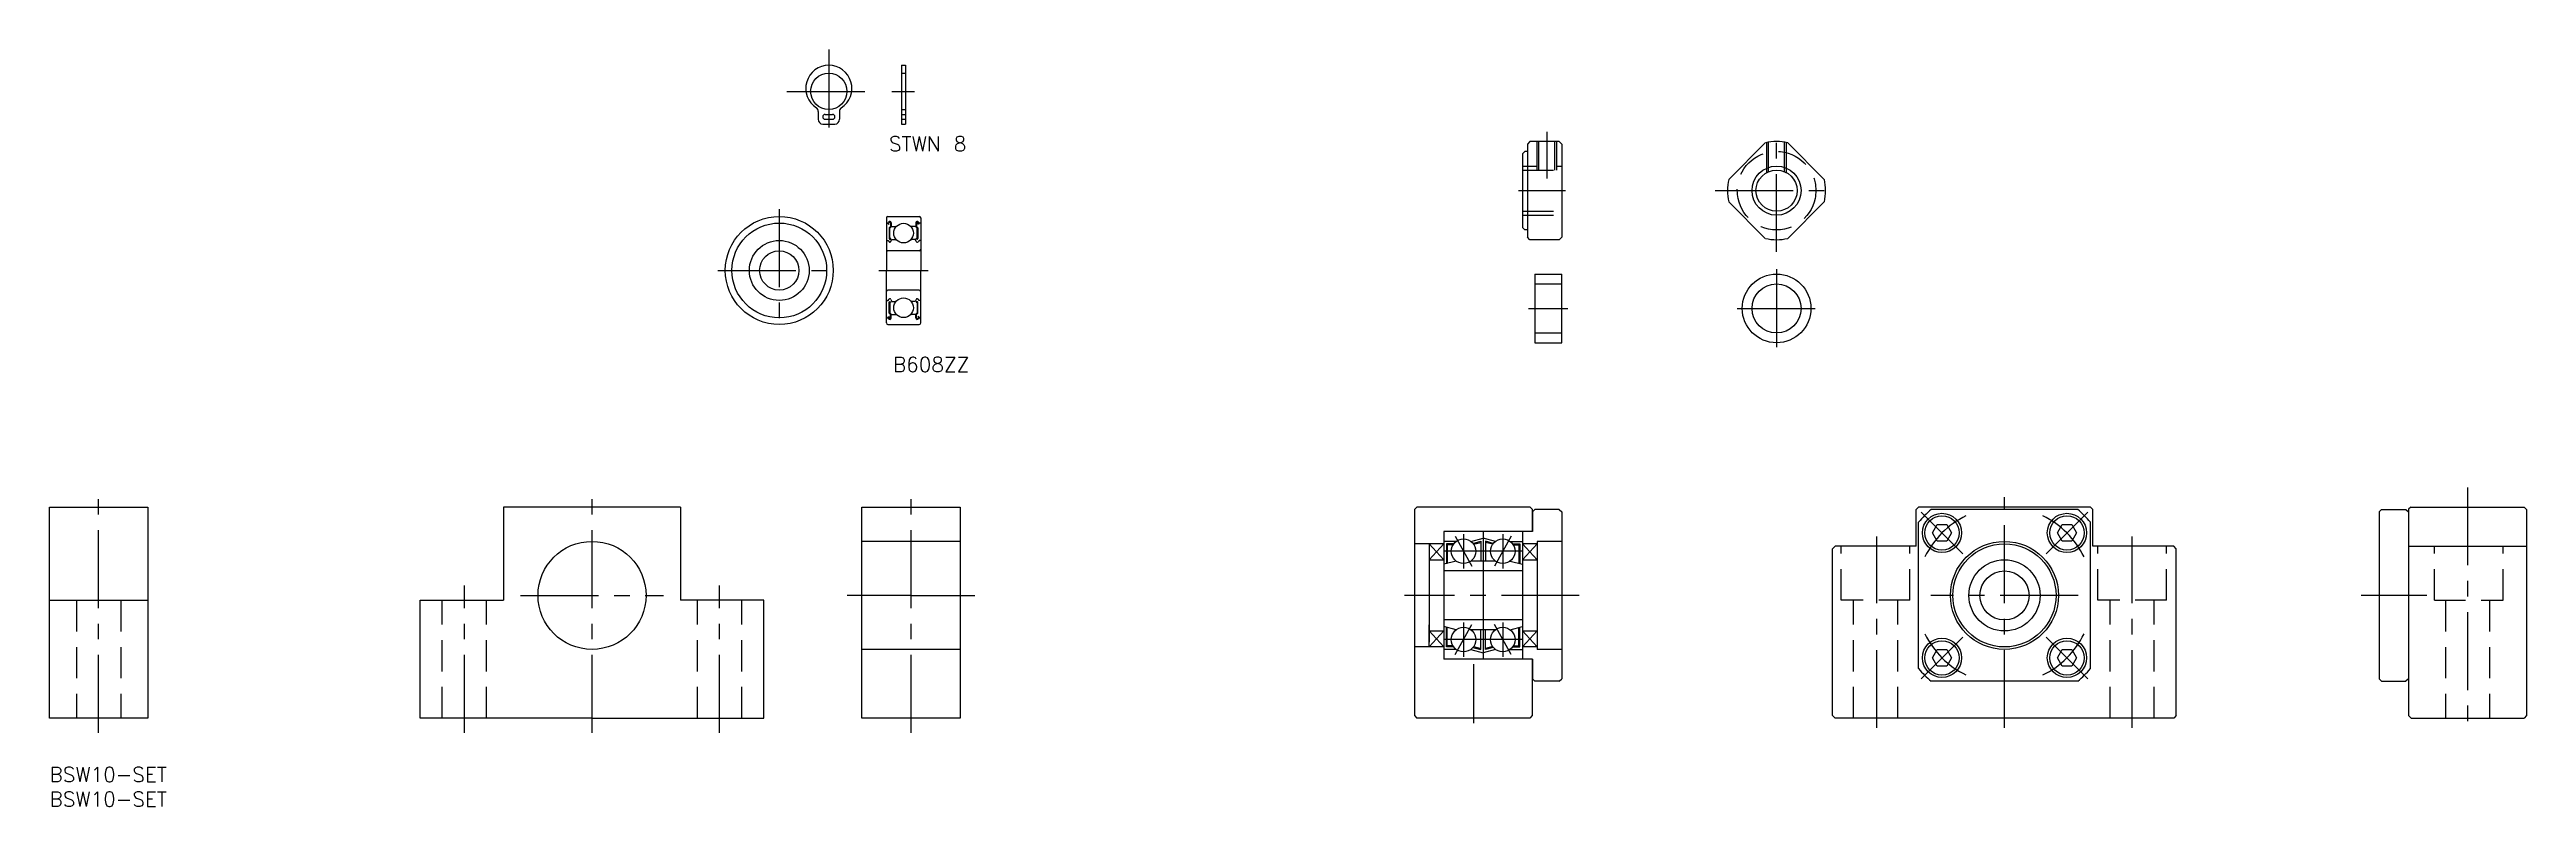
# Model space of a CAD drawing. Extents: x 0 to 505, y -8 to 146.
import ezdxf

# ---------------------------------------------------------------- set-up
doc = ezdxf.new("R2010")
doc.units = 0
doc.header["$LTSCALE"] = 0.5
doc.linetypes.add('CENTER', pattern=[50.8, 31.75, -6.35, 6.35, -6.35])
doc.linetypes.add('DASHED', pattern=[19.05, 12.7, -6.35])
for name, color, linetype in [('MSM_CENTER', 1, 'CENTER'), ('MSM_CONTINUOUS', 7, 'CONTINUOUS'), ('MSM_DASHED', 4, 'DASHED'), ('MSM_NARROW', 5, 'CONTINUOUS'), ('MSM_PART_NUMBER', 7, 'CONTINUOUS')]:
    doc.layers.add(name, color=color, linetype=linetype)
doc.styles.get("Standard").update_dxf_attribs({"font": 'txt.shx', "height": 3, "bigfont": 'bigfont.shx'})

# ---------------------------------------------------------------- blocks, each defined once
blk = doc.blocks.new('*U128')
at = {"layer": 'MSM_PART_NUMBER'}
blk.add_text('BSW10-SET', height=3, dxfattribs=at).set_placement((0, -3))
blk = doc.blocks.new('*U129')
at = {"layer": 'MSM_PART_NUMBER'}
blk.add_text('BSW10-SET', height=3, dxfattribs=at).set_placement((0, -8))

msp = doc.modelspace()

# ---------------------------------------------------------------- linework, layer by layer
at = {"layer": 'MSM_CENTER'}
for p, q in [((158.75, 146.21), (158.75, 129.17)), ((150.23, 137.69), (167.26, 137.69)), ((171.61, 137.69), (176.22, 137.69)), ((305.05, 129.46), (305.05, 119.96)), ((351.82, 104.96), (351.82, 129.96)), ((299.25, 117.46), (308.85, 117.46)), ((339.32, 117.46), (364.32, 117.46)), ((148.66, 113.7), (148.66, 88.7)), ((136.16, 101.2), (161.16, 101.2)), ((168.91, 101.2), (178.96, 101.2)), ((351.82, 101.46), (351.82, 85.46)), ((301.3, 93.46), (309.3, 93.46)), ((301.3, 93.46), (309.3, 93.46)), ((343.82, 93.46), (359.82, 93.46)), ((10, 7), (10, 56)), ((110.51, 7), (110.51, 56)), ((175.51, 7), (175.51, 56)), ((492.59, 57), (492.59, 9)), ((389.77, 43.49), (381.28, 51.97)), ((398.25, 8), (398.25, 55)), ((406.74, 43.49), (415.22, 51.97)), ((286.35, 47.06), (289.75, 40.94)), ((288.05, 47.5), (288.05, 40.5)), ((297.75, 47.06), (294.35, 40.94)), ((296.05, 47.5), (296.05, 40.5)), ((372.25, 8), (372.25, 47)), ((424.25, 8), (424.25, 47)), ((300.05, 44), (284.05, 44)), ((84.51, 7), (84.51, 37)), ((136.51, 7), (136.51, 37)), ((95.96, 35), (125.06, 35)), ((175.51, 35), (162.51, 35)), ((175.51, 35), (188.51, 35)), ((311.63, 35), (276.05, 35)), ((413.25, 35), (383.25, 35)), ((484.32, 35), (470.89, 35)), ((300.05, 26), (284.05, 26)), ((286.35, 22.94), (289.75, 29.06)), ((288.05, 29.5), (288.05, 22.5)), ((297.75, 22.94), (294.35, 29.06)), ((296.05, 29.5), (296.05, 22.5)), ((381.28, 18.03), (389.77, 26.51)), ((415.22, 18.03), (406.74, 26.51)), ((290.05, 21), (290.05, 9))]:
    msp.add_line(p, q, dxfattribs=at)
for start, end in [(115.8119, 154.1881), (25.8119, 64.1881), (205.8119, 244.1881), (295.8119, 334.1881)]:
    msp.add_arc((398.25, 35), 18, start, end, dxfattribs=at)
at = {"layer": 'MSM_CONTINUOUS'}
for p, q in [((173.57, 142.99), (173.57, 130.99)), ((173.57, 142.99), (174.37, 142.99)), ((174.37, 142.99), (174.37, 130.99)), ((156.6, 133.59), (156.6, 131.99)), ((158, 132.99), (159.5, 132.99)), ((158, 131.99), (159.5, 131.99)), ((158.75, 133.99), (158.75, 132.99)), ((158.75, 131.99), (158.75, 130.99)), ((160.9, 133.59), (160.9, 131.99)), ((157.5, 130.99), (160, 130.99)), ((173.57, 130.99), (174.37, 130.99)), ((301.55, 127.46), (301.05, 126.96)), ((301.05, 126.96), (301.05, 107.96)), ((307.55, 127.46), (301.55, 127.46)), ((307.55, 127.46), (308.05, 126.96)), ((308.05, 126.96), (308.05, 107.96)), ((342.08, 119.74), (349.53, 127.19)), ((361.55, 119.74), (354.1, 127.19)), ((300.05, 124.96), (300.55, 125.46)), ((300.05, 124.96), (300.05, 109.96)), ((301.05, 125.46), (300.55, 125.46)), ((170.47, 111.9), (170.47, 101.2)), ((170.77, 112.2), (177.17, 112.2)), ((170.81, 110.85), (170.91, 111.04)), ((177.14, 110.85), (177.03, 111.04)), ((177.47, 111.9), (177.47, 101.2)), ((349.53, 107.72), (342.08, 115.17)), ((354.1, 107.72), (361.55, 115.17)), ((170.47, 110.95), (170.57, 110.85)), ((170.47, 107.2), (170.57, 107.3)), ((170.57, 110.85), (170.81, 110.85)), ((170.57, 107.3), (170.81, 107.3)), ((170.81, 107.3), (171.02, 107.04)), ((170.85, 110.67), (170.97, 110.6)), ((170.92, 110.79), (171.03, 110.97)), ((171.04, 110.72), (170.92, 110.79)), ((170.97, 110.6), (171.04, 110.72)), ((171.34, 110.15), (171.07, 109.89)), ((171.07, 109.89), (171.07, 107.7)), ((171.47, 110.1), (171.21, 109.83)), ((171.21, 107.7), (171.21, 109.83)), ((171.41, 107.7), (171.21, 107.7)), ((171.21, 107.57), (171.41, 107.57)), ((171.34, 110.89), (171.34, 110.15)), ((171.41, 107.57), (171.41, 107.7)), ((171.41, 107.12), (171.51, 107.41)), ((171.47, 110.89), (171.47, 110.1)), ((171.47, 110.25), (171.57, 110.15)), ((171.51, 107.41), (171.61, 107.5)), ((171.57, 110.15), (172.5, 110.15)), ((171.61, 107.5), (172.45, 107.5)), ((176.37, 110.15), (175.45, 110.15)), ((176.33, 107.5), (175.49, 107.5)), ((176.43, 107.41), (176.33, 107.5)), ((176.47, 110.25), (176.37, 110.15)), ((176.54, 107.12), (176.43, 107.41)), ((176.47, 110.89), (176.47, 110.1)), ((176.47, 110.1), (176.74, 109.83)), ((176.54, 107.7), (176.74, 107.7)), ((176.54, 107.57), (176.54, 107.7)), ((176.74, 107.57), (176.54, 107.57)), ((176.61, 110.89), (176.61, 110.15)), ((176.61, 110.15), (176.87, 109.89)), ((176.74, 107.7), (176.74, 109.83)), ((176.87, 109.89), (176.87, 107.7)), ((177.02, 110.79), (176.91, 110.97)), ((176.91, 110.72), (177.02, 110.79)), ((176.97, 110.6), (176.91, 110.72)), ((177.14, 107.3), (176.92, 107.04)), ((177.09, 110.67), (176.97, 110.6)), ((177.37, 110.85), (177.14, 110.85)), ((177.37, 107.3), (177.14, 107.3)), ((177.47, 110.95), (177.37, 110.85)), ((177.47, 107.2), (177.37, 107.3)), ((300.05, 109.96), (300.55, 109.46)), ((301.05, 109.46), (300.55, 109.46)), ((301.55, 107.46), (301.05, 107.96)), ((307.55, 107.46), (301.55, 107.46)), ((307.55, 107.46), (308.05, 107.96)), ((170.47, 90.5), (170.47, 101.2)), ((177.17, 105.2), (170.77, 105.2)), ((177.47, 90.5), (177.47, 101.2)), ((177.17, 97.2), (170.77, 97.2)), ((302.55, 100.46), (302.55, 86.46)), ((302.55, 100.46), (308.05, 100.46)), ((308.05, 86.46), (308.05, 100.46)), ((170.47, 95.2), (170.57, 95.1)), ((170.47, 91.45), (170.57, 91.55)), ((170.57, 95.1), (170.81, 95.1)), ((170.57, 91.55), (170.81, 91.55)), ((170.81, 95.1), (171.02, 95.37)), ((170.81, 91.55), (170.91, 91.37)), ((170.85, 91.74), (170.97, 91.8)), ((171.04, 91.69), (170.92, 91.62)), ((170.92, 91.62), (171.03, 91.44)), ((170.97, 91.8), (171.04, 91.69)), ((171.07, 92.52), (171.07, 94.71)), ((171.34, 92.25), (171.07, 92.52)), ((171.21, 94.84), (171.41, 94.84)), ((171.41, 94.71), (171.21, 94.71)), ((171.21, 94.71), (171.21, 92.58)), ((171.47, 92.31), (171.21, 92.58)), ((171.34, 91.52), (171.34, 92.25)), ((171.41, 95.29), (171.51, 95)), ((171.41, 94.84), (171.41, 94.71)), ((171.47, 91.52), (171.47, 92.31)), ((171.47, 92.15), (171.57, 92.25)), ((171.51, 95), (171.61, 94.9)), ((171.57, 92.25), (172.5, 92.25)), ((171.61, 94.9), (172.45, 94.9)), ((176.37, 92.25), (175.45, 92.25)), ((176.33, 94.9), (175.49, 94.9)), ((176.43, 95), (176.33, 94.9)), ((176.47, 92.15), (176.37, 92.25)), ((176.54, 95.29), (176.43, 95)), ((176.47, 92.31), (176.74, 92.58)), ((176.47, 91.52), (176.47, 92.31)), ((176.74, 94.84), (176.54, 94.84)), ((176.54, 94.84), (176.54, 94.71)), ((176.54, 94.71), (176.74, 94.71)), ((176.61, 92.25), (176.87, 92.52)), ((176.61, 91.52), (176.61, 92.25)), ((176.74, 94.71), (176.74, 92.58)), ((176.87, 92.52), (176.87, 94.71)), ((176.97, 91.8), (176.91, 91.69)), ((176.91, 91.69), (177.02, 91.62)), ((177.02, 91.62), (176.91, 91.44)), ((177.14, 95.1), (176.92, 95.37)), ((177.09, 91.74), (176.97, 91.8)), ((177.14, 91.55), (177.03, 91.37)), ((177.37, 95.1), (177.14, 95.1)), ((177.37, 91.55), (177.14, 91.55)), ((177.47, 95.2), (177.37, 95.1)), ((177.47, 91.45), (177.37, 91.55)), ((177.47, 95.85), (177.47, 95.85)), ((177.47, 93.18), (177.47, 93.18)), ((170.77, 90.2), (177.17, 90.2)), ((302.55, 86.46), (308.05, 86.46)), ((0, 10), (0, 53)), ((0, 53), (20, 53)), ((20, 53), (20, 10)), ((92.51, 53), (92.51, 34)), ((128.51, 53), (92.51, 53)), ((128.51, 53), (128.51, 34)), ((165.51, 10), (165.51, 53)), ((165.51, 53), (185.51, 53)), ((185.51, 53), (185.51, 10)), ((278.55, 53), (278.05, 52.5)), ((278.05, 52.5), (278.05, 10.5)), ((301.6, 53), (278.55, 53)), ((301.6, 53), (302.05, 52.55)), ((302.05, 52.55), (302.05, 48)), ((302.6, 52.5), (302.1, 52)), ((302.1, 52), (302.1, 48)), ((307.55, 52.5), (302.6, 52.5)), ((307.55, 52.5), (308.05, 52)), ((308.05, 52), (308.05, 18)), ((380.25, 52.5), (380.75, 53)), ((380.25, 45), (380.25, 52.5)), ((415.75, 53), (380.75, 53)), ((413.18, 52.5), (383.33, 52.5)), ((415.75, 53), (416.25, 52.5)), ((416.25, 45), (416.25, 52.5)), ((475.09, 52.5), (474.59, 52)), ((474.59, 52), (474.59, 18)), ((475.09, 52.5), (480.04, 52.5)), ((480.04, 52.5), (480.54, 52)), ((480.54, 52), (480.54, 18)), ((481.04, 53), (480.59, 52.55)), ((480.59, 52.55), (480.59, 10.5)), ((481.04, 53), (504.09, 53)), ((504.09, 53), (504.59, 52.5)), ((504.59, 52.5), (504.59, 10.5)), ((185.51, 46), (165.51, 46)), ((284.05, 45.5), (278.05, 45.5)), ((281.05, 45.5), (281.05, 41)), ((284.05, 48), (284.05, 22)), ((302.1, 48), (284.05, 48)), ((284.05, 48), (284.05, 22)), ((286.55, 46), (284.05, 46)), ((284.55, 45.5), (284.55, 41.46)), ((286.05, 45.5), (284.55, 45.5)), ((289.55, 46), (292.05, 46.67)), ((289.97, 45.6), (291.55, 46.02)), ((290.1, 45.42), (291.55, 45.81)), ((291.55, 46.02), (291.55, 42)), ((292.05, 48), (292.05, 22)), ((294.55, 46), (292.05, 46.67)), ((292.55, 46.02), (292.55, 42)), ((294.12, 45.6), (292.55, 46.02)), ((293.99, 45.42), (292.55, 45.81)), ((297.55, 46), (300.05, 46)), ((298.05, 45.5), (299.55, 45.5)), ((299.55, 45.5), (299.55, 41.46)), ((300.05, 48), (300.05, 22)), ((303.05, 45.5), (300.05, 45.5)), ((308.05, 46), (303.05, 46)), ((303.05, 46), (303.05, 24)), ((380.75, 20.08), (380.75, 49.92)), ((383.56, 47.73), (384.54, 49.43)), ((384.54, 46.03), (383.56, 47.73)), ((384.54, 49.43), (386.51, 49.43)), ((386.51, 46.03), (384.54, 46.03)), ((386.51, 49.43), (387.49, 47.73)), ((387.49, 47.73), (386.51, 46.03)), ((409.02, 47.73), (410, 49.43)), ((410, 46.03), (409.02, 47.73)), ((410, 49.43), (411.96, 49.43)), ((411.96, 46.03), (410, 46.03)), ((411.96, 49.43), (412.94, 47.73)), ((412.94, 47.73), (411.96, 46.03)), ((415.75, 20.08), (415.75, 49.92)), ((281.05, 44.5), (281.05, 25.5)), ((281.05, 44.5), (281.05, 44.1)), ((281.05, 42.25), (284.05, 42.25)), ((286.55, 42), (284.05, 41.33)), ((284.75, 45.3), (284.75, 41.52)), ((285.91, 45.3), (284.75, 45.3)), ((294.55, 42), (289.55, 42)), ((297.55, 42), (300.05, 41.33)), ((298.18, 45.3), (299.35, 45.3)), ((299.35, 45.3), (299.35, 41.52)), ((300.05, 42.25), (303.05, 42.25)), ((363.25, 44.5), (363.75, 45)), ((363.25, 10.5), (363.25, 44.5)), ((380.25, 45), (363.75, 45)), ((432.75, 45), (416.25, 45)), ((433.25, 44.5), (432.75, 45)), ((433.25, 10.5), (433.25, 44.5)), ((480.54, 45), (504.59, 45)), ((300.05, 40), (284.05, 40)), ((0, 34), (20, 34)), ((75.51, 10), (75.51, 34)), ((145.51, 10), (145.51, 34)), ((281.05, 24.5), (281.05, 29)), ((281.05, 27.75), (284.05, 27.75)), ((281.05, 25.5), (281.05, 25.9)), ((300.05, 30), (284.05, 30)), ((286.55, 28), (284.05, 28.67)), ((284.55, 24.5), (284.55, 28.54)), ((284.75, 24.7), (284.75, 28.48)), ((294.55, 28), (289.55, 28)), ((291.55, 23.98), (291.55, 28)), ((292.55, 23.98), (292.55, 28)), ((297.55, 28), (300.05, 28.67)), ((299.35, 24.7), (299.35, 28.48)), ((299.55, 24.5), (299.55, 28.54)), ((300.05, 27.75), (303.05, 27.75)), ((185.51, 24), (165.51, 24)), ((284.05, 24.5), (278.05, 24.5)), ((286.55, 24), (284.05, 24)), ((302.1, 22), (284.05, 22)), ((286.05, 24.5), (284.55, 24.5)), ((285.91, 24.7), (284.75, 24.7)), ((289.55, 24), (292.05, 23.33)), ((289.97, 24.4), (291.55, 23.98)), ((290.1, 24.58), (291.55, 24.19)), ((294.55, 24), (292.05, 23.33)), ((293.99, 24.58), (292.55, 24.19)), ((294.12, 24.4), (292.55, 23.98)), ((297.55, 24), (300.05, 24)), ((298.05, 24.5), (299.55, 24.5)), ((298.18, 24.7), (299.35, 24.7)), ((303.05, 24.5), (300.05, 24.5)), ((302.05, 22), (302.05, 10.5)), ((302.1, 22), (302.1, 18)), ((308.05, 24), (303.05, 24)), ((383.56, 22.27), (384.54, 23.97)), ((384.54, 20.57), (383.56, 22.27)), ((384.54, 23.97), (386.51, 23.97)), ((386.51, 20.57), (384.54, 20.57)), ((386.51, 23.97), (387.49, 22.27)), ((387.49, 22.27), (386.51, 20.57)), ((409.02, 22.27), (410, 23.97)), ((410, 20.57), (409.02, 22.27)), ((410, 23.97), (411.96, 23.97)), ((411.96, 20.57), (410, 20.57)), ((411.96, 23.97), (412.94, 22.27)), ((412.94, 22.27), (411.96, 20.57)), ((302.1, 18), (302.6, 17.5)), ((307.55, 17.5), (302.6, 17.5)), ((307.55, 17.5), (308.05, 18)), ((413.18, 17.5), (383.33, 17.5)), ((475.09, 17.5), (474.59, 18)), ((475.09, 17.5), (480.04, 17.5)), ((480.54, 18), (480.04, 17.5)), ((278.05, 10.5), (278.55, 10)), ((302.05, 10.5), (301.55, 10)), ((363.75, 10), (363.25, 10.5)), ((433.25, 10.5), (432.75, 10)), ((480.59, 10.5), (481.09, 10)), ((504.59, 10.5), (504.09, 10)), ((20, 10), (0, 10)), ((110.51, 10), (75.51, 10)), ((110.51, 10), (145.51, 10)), ((185.51, 10), (165.51, 10)), ((301.55, 10), (278.55, 10)), ((432.75, 10), (363.75, 10)), ((481.09, 10), (504.09, 10))]:
    msp.add_line(p, q, dxfattribs=at)
for points in [[(75.51, 34), (92.51, 34)], [(145.51, 34), (128.51, 34)]]:
    msp.add_lwpolyline(points, dxfattribs=at)
for centre, radius in [((158.75, 137.69), 3.7), ((351.82, 117.46), 4.19), ((148.66, 101.2), 11), ((148.66, 101.2), 9.65), ((148.66, 101.2), 6.1), ((173.97, 108.8), 2), ((148.66, 101.2), 4), ((351.82, 93.46), 7), ((351.82, 93.46), 5), ((173.97, 93.6), 2), ((385.52, 47.73), 4), ((385.52, 47.73), 3.5), ((410.98, 47.73), 4), ((410.98, 47.73), 3.5), ((110.51, 35), 11), ((288.05, 44), 2.5), ((296.05, 44), 2.5), ((398.25, 35), 11), ((398.25, 35), 10.5), ((398.25, 35), 7.25), ((398.25, 35), 5), ((288.05, 26), 2.5), ((296.05, 26), 2.5), ((385.52, 22.27), 4), ((385.52, 22.27), 3.5), ((410.98, 22.27), 4), ((410.98, 22.27), 3.5)]:
    msp.add_circle(centre, radius, dxfattribs=at)
for centre, radius, start, end in [((158.75, 138.29), 4.7, 302.6213, 237.3787), ((155.7, 133.59), 0.9, 0, 55.0939), ((157.59, 131.98), 0.99, 179.1897, 264.7847), ((158, 132.49), 0.5, 90, 270), ((159.5, 132.49), 0.5, 270, 90), ((159.91, 131.98), 0.99, 275.2153, 0.8103), ((161.8, 133.59), 0.9, 124.9061, 180), ((351.82, 117.46), 10, 76.7883, 103.2117), ((351.82, 117.46), 10, 166.7883, 193.2117), ((351.82, 117.46), 10, 346.7883, 13.2117), ((170.77, 111.9), 0.3, 90, 180), ((171.17, 110.89), 0.299, 0, 150.0002), ((171.17, 110.89), 0.166, 0, 150.0044), ((176.77, 110.89), 0.299, 29.9998, 180), ((176.77, 110.89), 0.166, 29.9956, 180), ((177.17, 111.9), 0.3, 0, 90), ((170.92, 110.79), 0.133, 149.9969, 240.0013), ((171.19, 107.18), 0.224, 220.001, 343.1517), ((171.21, 107.7), 0.133, 180.0001, 270), ((176.75, 107.18), 0.224, 196.8483, 319.999), ((176.74, 107.7), 0.133, 270, 359.9999), ((177.02, 110.79), 0.133, 299.9987, 30.0031), ((351.82, 117.46), 10, 256.7883, 283.2117), ((170.77, 105.5), 0.3, 180, 270), ((177.17, 105.5), 0.3, 270, 0), ((170.77, 96.9), 0.3, 90, 180), ((177.17, 96.9), 0.3, 0, 90), ((170.92, 91.62), 0.133, 119.9987, 210.0031), ((171.17, 91.52), 0.299, 209.9998, 0), ((171.19, 95.22), 0.224, 16.8483, 139.999), ((171.17, 91.52), 0.166, 209.9956, 0), ((171.21, 94.71), 0.133, 90, 179.9999), ((176.77, 91.52), 0.299, 180, 330.0002), ((176.75, 95.22), 0.224, 40.001, 163.1517), ((176.77, 91.52), 0.166, 180, 330.0044), ((176.74, 94.71), 0.133, 0.0001, 90), ((177.02, 91.62), 0.133, 329.9969, 60.0013), ((170.77, 90.5), 0.3, 180, 270), ((177.17, 90.5), 0.3, 270, 0), ((398.25, 35), 23, 130.4591, 139.5409), ((398.25, 35), 23, 40.4591, 49.5409), ((398.25, 35), 23, 220.4591, 229.5409), ((398.25, 35), 23, 310.4591, 319.5409)]:
    msp.add_arc(centre, radius, start, end, dxfattribs=at)
at = {"layer": 'MSM_DASHED'}
for p, q in [((173.57, 141.39), (174.37, 141.39)), ((173.57, 133.99), (174.37, 133.99)), ((173.57, 132.99), (174.37, 132.99)), ((173.57, 131.99), (174.37, 131.99)), ((303.05, 121.64), (303.05, 127.46)), ((303.42, 121.64), (303.42, 127.46)), ((306.67, 121.64), (306.67, 127.46)), ((307.05, 121.64), (307.05, 127.46)), ((349.82, 121.13), (349.82, 127.25)), ((350.2, 121.32), (350.2, 127.32)), ((353.44, 121.32), (353.44, 127.32)), ((353.82, 121.13), (353.82, 127.25)), ((300.05, 122.46), (303.05, 122.46)), ((300.05, 121.64), (308.05, 121.64)), ((307.05, 122.46), (308.05, 122.46)), ((300.05, 113.27), (308.05, 113.27)), ((300.05, 112.46), (308.05, 112.46)), ((302.55, 98.46), (308.05, 98.46)), ((302.55, 88.46), (308.05, 88.46)), ((365, 34), (365, 45)), ((379, 34), (379, 45)), ((417.25, 34), (417.25, 45)), ((431.25, 34), (431.25, 45)), ((485.84, 34), (485.84, 45)), ((499.84, 34), (499.84, 45)), ((5.5, 34), (5.5, 10)), ((14.5, 34), (14.5, 10)), ((80.01, 10), (80.01, 34)), ((89.01, 10), (89.01, 34)), ((132.01, 10), (132.01, 34)), ((141.01, 10), (141.01, 34)), ((379, 34), (365, 34)), ((367.5, 10), (367.5, 34)), ((376.5, 10), (376.5, 34)), ((431.25, 34), (417.25, 34)), ((419.75, 10), (419.75, 34)), ((428.75, 10), (428.75, 34)), ((485.84, 34), (499.84, 34)), ((488.09, 34), (488.09, 10)), ((497.09, 34), (497.09, 10))]:
    msp.add_line(p, q, dxfattribs=at)
msp.add_circle((351.82, 117.46), 8, dxfattribs=at)
at = {"layer": 'MSM_NARROW'}
for p, q in [((281.05, 45.5), (284.05, 42.25)), ((284.05, 45.5), (281.05, 42.25)), ((303.05, 42.25), (300.05, 45.5)), ((303.05, 45.5), (300.05, 42.25)), ((281.05, 24.5), (284.05, 27.75)), ((284.05, 24.5), (281.05, 27.75)), ((303.05, 27.75), (300.05, 24.5)), ((303.05, 24.5), (300.05, 27.75))]:
    msp.add_line(p, q, dxfattribs=at)
msp.add_circle((351.82, 117.46), 5, dxfattribs=at)

# ---------------------------------------------------------------- block references
at = {"layer": 'MSM_CONTINUOUS'}
for name in ['*U128', '*U129']:
    msp.add_blockref(name, (0, 0), dxfattribs=at)

# ---------------------------------------------------------------- texts
at = {"layer": 'MSM_PART_NUMBER'}
for s, p in [('STWN 8', (170.99, 125.5)), ('B608ZZ', (171.81, 80.54))]:
    msp.add_text(s, height=3, dxfattribs=at).set_placement(p)

doc.saveas('drawing.dxf')
